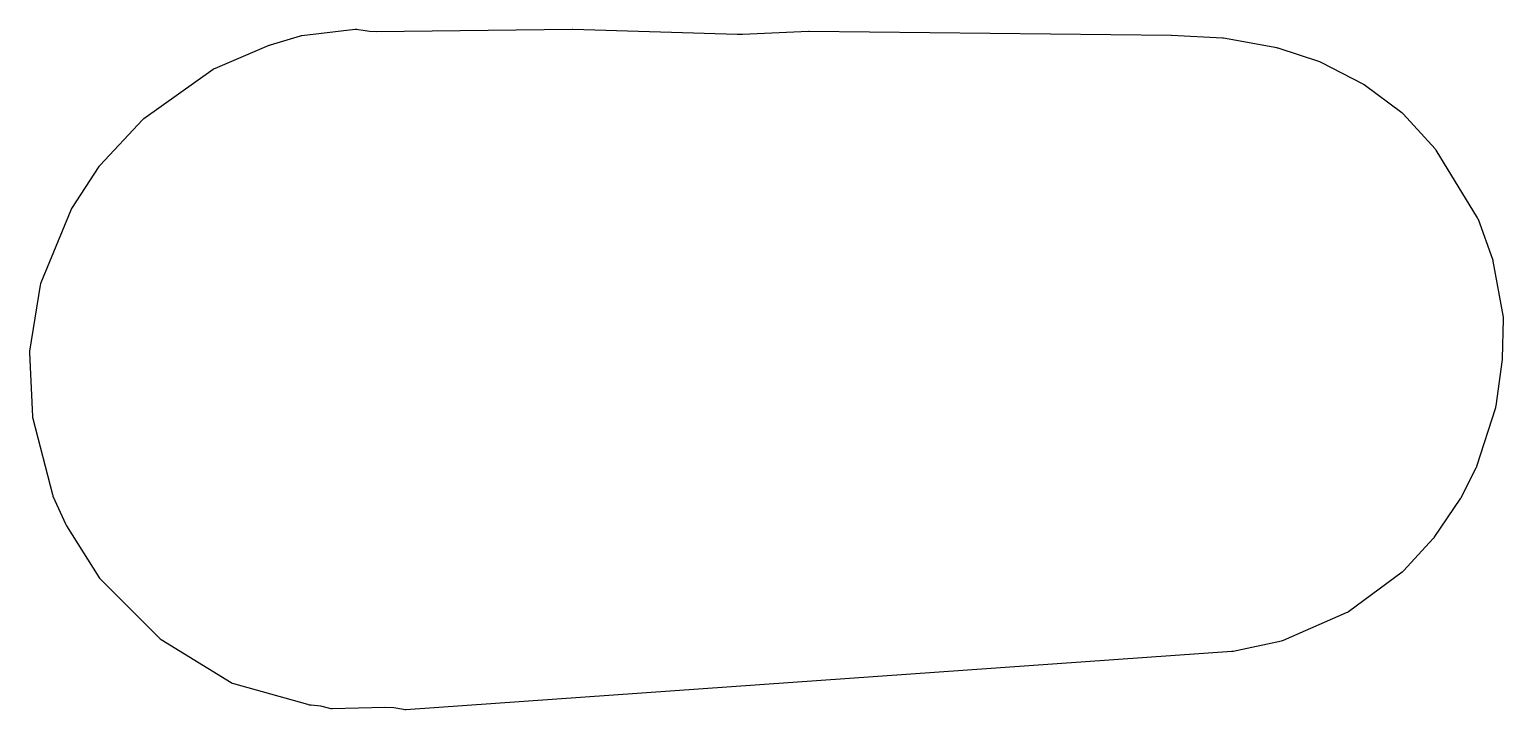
# Model space of a CAD drawing. Header units: millimetres. Extents: x 0 to 151, y 0 to 69.
import ezdxf

# ---------------------------------------------------------------- set-up
doc = ezdxf.new("R2010")
doc.units = ezdxf.units.MM
doc.layers.add('POCKET', color=7, linetype='Continuous')

msp = doc.modelspace()

# ---------------------------------------------------------------- linework, layer by layer
at = {"layer": 'POCKET'}
for p, q in [((33.29, 69.44), (27.83, 68.8)), ((33.45, 69.45), (33.29, 69.44)), ((33.6, 69.43), (33.45, 69.45)), ((34.1, 69.33), (33.6, 69.43)), ((34.76, 69.24), (34.1, 69.33)), ((55.47, 69.45), (35.43, 69.21)), ((55.49, 69.45), (55.47, 69.45)), ((55.51, 69.45), (55.49, 69.45)), ((72.33, 68.92), (55.51, 69.45)), ((24.47, 67.81), (18.97, 65.47)), ((24.52, 67.83), (24.47, 67.81)), ((24.58, 67.85), (24.52, 67.83)), ((27.67, 68.77), (24.58, 67.85)), ((27.75, 68.79), (27.67, 68.77)), ((27.83, 68.8), (27.75, 68.79)), ((35.43, 69.21), (34.76, 69.24)), ((72.59, 68.92), (72.33, 68.92)), ((72.85, 68.93), (72.59, 68.92)), ((79.61, 69.26), (72.85, 68.93)), ((79.64, 69.26), (79.61, 69.26)), ((79.67, 69.26), (79.64, 69.26)), ((116.65, 68.84), (79.67, 69.26)), ((116.67, 68.84), (116.65, 68.84)), ((116.69, 68.84), (116.67, 68.84)), ((121.9, 68.56), (116.69, 68.84)), ((121.96, 68.55), (121.9, 68.56)), ((122.02, 68.55), (121.96, 68.55)), ((127.47, 67.56), (122.02, 68.55)), ((127.54, 67.55), (127.47, 67.56)), ((127.6, 67.53), (127.54, 67.55)), ((131.85, 66.13), (127.6, 67.53)), ((18.78, 65.36), (11.7, 60.34)), ((18.87, 65.42), (18.78, 65.36)), ((18.97, 65.47), (18.87, 65.42)), ((131.92, 66.1), (131.85, 66.13)), ((131.99, 66.07), (131.92, 66.1)), ((136.27, 63.86), (131.99, 66.07)), ((136.33, 63.82), (136.27, 63.86)), ((136.4, 63.78), (136.33, 63.82)), ((140.24, 60.95), (136.4, 63.78)), ((11.62, 60.28), (11.55, 60.21)), ((11.7, 60.34), (11.62, 60.28)), ((140.32, 60.89), (140.24, 60.95)), ((140.39, 60.82), (140.32, 60.89)), ((143.63, 57.27), (140.39, 60.82)), ((11.55, 60.21), (7.21, 55.59)), ((143.69, 57.19), (143.63, 57.27)), ((143.75, 57.11), (143.69, 57.19)), ((147.97, 50.21), (143.75, 57.11)), ((7.1, 55.45), (4.31, 51.17)), ((7.15, 55.52), (7.1, 55.45)), ((7.21, 55.59), (7.15, 55.52)), ((4.22, 51.01), (1.15, 43.57)), ((4.26, 51.09), (4.22, 51.01)), ((4.31, 51.17), (4.26, 51.09)), ((148.02, 50.12), (147.97, 50.21)), ((148.06, 50.03), (148.02, 50.12)), ((149.54, 45.95), (148.06, 50.03)), ((149.57, 45.87), (149.54, 45.95)), ((149.58, 45.79), (149.57, 45.87)), ((150.61, 40.06), (149.58, 45.79)), ((1.09, 43.35), (0.01, 36.61)), ((1.11, 43.46), (1.09, 43.35)), ((1.15, 43.57), (1.11, 43.46)), ((150.54, 35.85), (150.63, 39.86)), ((150.63, 39.96), (150.61, 40.06)), ((150.63, 39.86), (150.63, 39.96)), ((0.01, 36.61), (0, 36.51)), ((0, 36.51), (0, 36.41)), ((0, 36.41), (0.3, 29.92)), ((149.86, 31.01), (150.53, 35.73)), ((150.53, 35.73), (150.54, 35.79)), ((150.54, 35.79), (150.54, 35.85)), ((147.91, 24.85), (149.83, 30.84)), ((149.83, 30.84), (149.85, 30.93)), ((149.85, 30.93), (149.86, 31.01)), ((0.3, 29.92), (0.31, 29.82)), ((0.31, 29.82), (0.33, 29.71)), ((0.33, 29.71), (2.35, 21.96)), ((146.34, 21.7), (147.85, 24.71)), ((147.85, 24.71), (147.89, 24.78)), ((147.89, 24.78), (147.91, 24.85)), ((2.35, 21.96), (2.37, 21.88)), ((2.37, 21.88), (2.4, 21.8)), ((2.4, 21.8), (3.72, 18.89)), ((143.55, 17.57), (146.28, 21.59)), ((146.28, 21.59), (146.31, 21.65)), ((146.31, 21.65), (146.34, 21.7)), ((3.72, 18.89), (3.75, 18.82)), ((3.75, 18.82), (3.78, 18.76)), ((3.78, 18.76), (7.1, 13.51)), ((140.41, 14.17), (143.45, 17.45)), ((143.45, 17.45), (143.5, 17.5)), ((143.5, 17.5), (143.55, 17.57)), ((134.78, 10), (140.27, 14.05)), ((140.27, 14.05), (140.34, 14.11)), ((140.34, 14.11), (140.41, 14.17)), ((7.1, 13.51), (7.16, 13.42)), ((7.16, 13.42), (7.23, 13.33)), ((7.23, 13.33), (13.27, 7.29)), ((128.13, 7.09), (134.58, 9.89)), ((134.58, 9.89), (134.68, 9.94)), ((134.68, 9.94), (134.78, 10)), ((13.27, 7.29), (13.36, 7.21)), ((13.36, 7.21), (13.46, 7.14)), ((13.46, 7.14), (20.6, 2.77)), ((123.01, 5.97), (127.94, 7.03)), ((127.94, 7.03), (128.04, 7.06)), ((128.04, 7.06), (128.13, 7.09)), ((38.47, 0), (122.87, 5.95)), ((122.87, 5.95), (122.94, 5.96)), ((122.94, 5.96), (123.01, 5.97)), ((20.6, 2.77), (20.72, 2.7)), ((20.72, 2.7), (20.85, 2.66)), ((20.85, 2.66), (28.41, 0.54)), ((28.41, 0.54), (28.49, 0.52)), ((28.49, 0.52), (28.58, 0.49)), ((28.58, 0.49), (28.67, 0.47)), ((28.67, 0.47), (28.77, 0.46)), ((28.77, 0.46), (29.73, 0.36)), ((29.73, 0.36), (30.67, 0.12)), ((30.67, 0.12), (30.81, 0.1)), ((30.81, 0.1), (30.94, 0.09)), ((30.94, 0.09), (36.3, 0.25)), ((36.3, 0.25), (37.24, 0.2)), ((37.24, 0.2), (38.21, 0.02)), ((38.21, 0.02), (38.34, 0)), ((38.34, 0), (38.47, 0))]:
    msp.add_line(p, q, dxfattribs=at)

doc.saveas('drawing.dxf')
